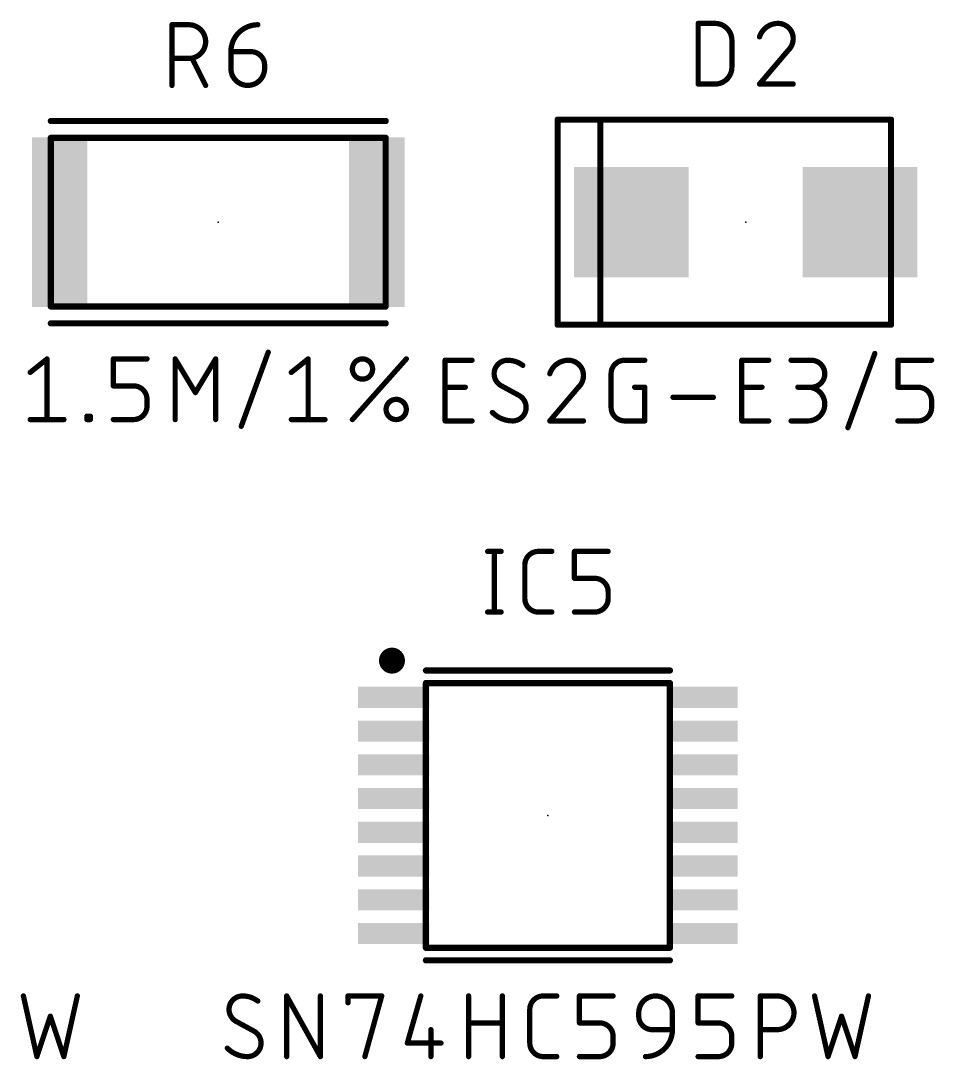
# Model space of a CAD drawing. Extents: x -104 to 160, y 0 to 118.
# Drawn here: x -62.22 to -44.63, y 68.96 to 88.97 of the extents above; entities that cross this region are included whole.
import ezdxf

# ---------------------------------------------------------------- set-up
doc = ezdxf.new("R2010")
doc.units = 0
for name, color, linetype in [('1', 12, 'CONTINUOUS'), ('21', 253, 'CONTINUOUS'), ('23', 53, 'CONTINUOUS'), ('25', 253, 'CONTINUOUS'), ('27', 253, 'CONTINUOUS'), ('51', 253, 'CONTINUOUS')]:
    doc.layers.add(name, color=color, linetype=linetype)

# ---------------------------------------------------------------- blocks, each defined once
blk = doc.blocks.new('RECT')
blk.add_solid([(-0.5, -0.5), (0.5, -0.5), (-0.5, 0.5), (0.5, 0.5)])

msp = doc.modelspace()

# ---------------------------------------------------------------- linework, layer by layer
at = {"layer": '21', "const_width": 0.12}
for points in [[(-55.195, 87.0391), (-61.645, 87.0391)], [(-45.46, 87.065), (-51.8823, 87.065)], [(-51.8823, 87.065), (-51.8823, 83.115)], [(-55.195, 83.1409), (-61.645, 83.1409)], [(-51.8823, 83.115), (-45.46, 83.115)], [(-54.42, 76.4524), (-49.72, 76.4524)], [(-54.42, 70.8676), (-49.72, 70.8676)]]:
    msp.add_lwpolyline(points, dxfattribs=at)
at = {"layer": '21'}
for points, const_width in [([(-61.645, 87.0691, 1), (-61.645, 87.0091)], 0.06), ([(-55.195, 87.0091, 1), (-55.195, 87.0691)], 0.06), ([(-51.8823, 87.095, 1), (-51.8823, 87.035)], 0.06), ([(-51.8523, 87.065, 1), (-51.9123, 87.065)], 0.06), ([(-45.46, 87.035, 1), (-45.46, 87.095)], 0.06), ([(-61.645, 83.1709, 1), (-61.645, 83.1109)], 0.06), ([(-55.195, 83.1109, 1), (-55.195, 83.1709)], 0.06), ([(-51.8823, 83.145, 1), (-51.8823, 83.085)], 0.06), ([(-51.9123, 83.115, 1), (-51.8523, 83.115)], 0.06), ([(-45.46, 83.085, 1), (-45.46, 83.145)], 0.06), ([(-55.0738, 76.5174, 1), (-55.0738, 76.7674, 1), (-55.0738, 76.5174)], 0.25), ([(-54.42, 76.4824, 1), (-54.42, 76.4224)], 0.06), ([(-49.72, 76.4224, 1), (-49.72, 76.4824)], 0.06), ([(-54.42, 70.8976, 1), (-54.42, 70.8376)], 0.06), ([(-49.72, 70.8376, 1), (-49.72, 70.8976)], 0.06)]:
    msp.add_lwpolyline(points, format="xyb", dxfattribs=dict(at, const_width=const_width))
at = {"layer": '23'}
for p in [(-58.42, 85.09), (-48.26, 85.09), (-52.07, 73.66)]:
    msp.add_point(p, dxfattribs=at)
at = {"layer": '25', "const_width": 0.1016}
for points in [[(-59.3124, 87.7249), (-59.3124, 88.8933)], [(-59.3124, 88.8933), (-58.9878, 88.8933)], [(-49.1751, 87.7508), (-49.1751, 88.9192)], [(-49.1751, 88.9192), (-48.8506, 88.9192)], [(-48.526, 88.5946), (-48.526, 88.0754)], [(-47.4423, 88.3999), (-47.994, 87.7508)], [(-58.9878, 88.2442), (-59.3124, 88.2442)], [(-58.6633, 87.7249), (-58.9229, 88.2442)], [(-58.1767, 88.374), (-57.7873, 88.374)], [(-58.1767, 88.0495), (-58.1767, 88.374)], [(-57.5276, 88.1144), (-57.5276, 88.0495)], [(-48.8506, 87.7508), (-49.1751, 87.7508)], [(-47.994, 87.7508), (-47.3449, 87.7508)], [(-53.2306, 78.7466), (-52.971, 78.7466)], [(-53.1008, 78.7466), (-53.1008, 77.5782)], [(-52.2546, 78.7466), (-51.995, 78.7466)], [(-51.5585, 78.2273), (-51.5585, 78.7466)], [(-51.5585, 78.7466), (-50.9094, 78.7466)], [(-52.5143, 77.8378), (-52.5143, 78.487)], [(-51.169, 78.2273), (-51.5585, 78.2273)], [(-50.9094, 77.8378), (-50.9094, 77.9677)], [(-53.2306, 77.5782), (-52.971, 77.5782)], [(-51.995, 77.5782), (-52.2546, 77.5782)], [(-51.5585, 77.5782), (-51.169, 77.5782)]]:
    msp.add_lwpolyline(points, dxfattribs=at)
at = {"layer": '25'}
for points, const_width in [([(-59.287, 88.8933, 1), (-59.3378, 88.8933)], 0.0508), ([(-59.3124, 88.9187, 1), (-59.3124, 88.8679)], 0.0508), ([(-58.9878, 88.2442, 1), (-58.9878, 88.8933)], 0.1016), ([(-58.9878, 88.9187, 1), (-58.9878, 88.8679)], 0.0508), ([(-58.9878, 88.8679, 1), (-58.9878, 88.9187)], 0.0508), ([(-57.6575, 88.8933, 0.4142), (-58.1767, 88.374)], 0.1016), ([(-57.6575, 88.8679, 1), (-57.6575, 88.9187)], 0.0508), ([(-49.1497, 88.9192, 1), (-49.2005, 88.9192)], 0.0508), ([(-49.1751, 88.9446, 1), (-49.1751, 88.8938)], 0.0508), ([(-48.526, 88.5946, 0.4142), (-48.8506, 88.9192)], 0.1016), ([(-48.8506, 88.9446, 1), (-48.8506, 88.8938)], 0.0508), ([(-48.8506, 88.8938, 1), (-48.8506, 88.9446)], 0.0508), ([(-47.637, 88.9192, 0.3252), (-47.994, 88.6596)], 0.1016), ([(-47.3449, 88.6271, 0.4142), (-47.637, 88.9192)], 0.1016), ([(-47.637, 88.9446, 1), (-47.637, 88.8938)], 0.0508), ([(-47.637, 88.8938, 1), (-47.637, 88.9446)], 0.0508), ([(-48.5006, 88.5946, 1), (-48.5514, 88.5946)], 0.0508), ([(-48.0182, 88.6674, 1), (-47.9698, 88.6517)], 0.0508), ([(-47.4423, 88.3999, 0.2053), (-47.3449, 88.6271)], 0.1016), ([(-47.3195, 88.6271, 1), (-47.3703, 88.6271)], 0.0508), ([(-47.3703, 88.6271, 1), (-47.3195, 88.6271)], 0.0508), ([(-48.5514, 88.5946, 1), (-48.5006, 88.5946)], 0.0508), ([(-47.4598, 88.4183, 1), (-47.4247, 88.3815)], 0.0508), ([(-47.4229, 88.3835, 1), (-47.4616, 88.4164)], 0.0508), ([(-59.3124, 88.2696, 1), (-59.3124, 88.2188)], 0.0508), ([(-58.9878, 88.2696, 1), (-58.9878, 88.2188)], 0.0508), ([(-58.9878, 88.2188, 1), (-58.9878, 88.2696)], 0.0508), ([(-58.9002, 88.2555, 1), (-58.9456, 88.2328)], 0.0508), ([(-58.1767, 88.3994, 1), (-58.1767, 88.3486)], 0.0508), ([(-58.1513, 88.374, 1), (-58.2021, 88.374)], 0.0508), ([(-58.2021, 88.374, 1), (-58.1513, 88.374)], 0.0508), ([(-57.5276, 88.1144, 0.4142), (-57.7873, 88.374)], 0.1016), ([(-57.7873, 88.3994, 1), (-57.7873, 88.3486)], 0.0508), ([(-57.7873, 88.3486, 1), (-57.7873, 88.3994)], 0.0508), ([(-58.1767, 88.0495, 1), (-57.5276, 88.0495)], 0.1016), ([(-58.1513, 88.0495, 1), (-58.2021, 88.0495)], 0.0508), ([(-58.2021, 88.0495, 1), (-58.1513, 88.0495)], 0.0508), ([(-57.5022, 88.1144, 1), (-57.553, 88.1144)], 0.0508), ([(-57.553, 88.1144, 1), (-57.5022, 88.1144)], 0.0508), ([(-57.5022, 88.0495, 1), (-57.553, 88.0495)], 0.0508), ([(-57.553, 88.0495, 1), (-57.5022, 88.0495)], 0.0508), ([(-48.8506, 87.7508, 0.4142), (-48.526, 88.0754)], 0.1016), ([(-48.5006, 88.0754, 1), (-48.5514, 88.0754)], 0.0508), ([(-48.5514, 88.0754, 1), (-48.5006, 88.0754)], 0.0508), ([(-59.3378, 87.7249, 1), (-59.287, 87.7249)], 0.0508), ([(-58.686, 87.7135, 1), (-58.6405, 87.7363)], 0.0508), ([(-49.1751, 87.7762, 1), (-49.1751, 87.7254)], 0.0508), ([(-49.2005, 87.7508, 1), (-49.1497, 87.7508)], 0.0508), ([(-48.8506, 87.7762, 1), (-48.8506, 87.7254)], 0.0508), ([(-48.8506, 87.7254, 1), (-48.8506, 87.7762)], 0.0508), ([(-48.0134, 87.7673, 1), (-47.9747, 87.7343)], 0.0508), ([(-47.994, 87.7762, 1), (-47.994, 87.7254)], 0.0508), ([(-47.3449, 87.7254, 1), (-47.3449, 87.7762)], 0.0508), ([(-53.2306, 78.772, 1), (-53.2306, 78.7212)], 0.0508), ([(-53.0754, 78.7466, 1), (-53.1262, 78.7466)], 0.0508), ([(-52.971, 78.7212, 1), (-52.971, 78.772)], 0.0508), ([(-52.2546, 78.7466, 0.4142), (-52.5143, 78.487)], 0.1016), ([(-52.2546, 78.772, 1), (-52.2546, 78.7212)], 0.0508), ([(-52.2546, 78.7212, 1), (-52.2546, 78.772)], 0.0508), ([(-51.995, 78.7212, 1), (-51.995, 78.772)], 0.0508), ([(-51.5331, 78.7466, 1), (-51.5839, 78.7466)], 0.0508), ([(-51.5585, 78.772, 1), (-51.5585, 78.7212)], 0.0508), ([(-50.9094, 78.7212, 1), (-50.9094, 78.772)], 0.0508), ([(-52.4889, 78.487, 1), (-52.5397, 78.487)], 0.0508), ([(-52.5397, 78.487, 1), (-52.4889, 78.487)], 0.0508), ([(-51.5585, 78.2527, 1), (-51.5585, 78.2019)], 0.0508), ([(-51.5839, 78.2273, 1), (-51.5331, 78.2273)], 0.0508), ([(-50.9094, 77.9677, 0.4142), (-51.169, 78.2273)], 0.1016), ([(-51.169, 78.2527, 1), (-51.169, 78.2019)], 0.0508), ([(-51.169, 78.2019, 1), (-51.169, 78.2527)], 0.0508), ([(-52.5143, 77.8378, 0.4142), (-52.2546, 77.5782)], 0.1016), ([(-52.4889, 77.8378, 1), (-52.5397, 77.8378)], 0.0508), ([(-52.5397, 77.8378, 1), (-52.4889, 77.8378)], 0.0508), ([(-51.169, 77.5782, 0.4142), (-50.9094, 77.8378)], 0.1016), ([(-50.884, 77.9677, 1), (-50.9348, 77.9677)], 0.0508), ([(-50.9348, 77.9677, 1), (-50.884, 77.9677)], 0.0508), ([(-50.884, 77.8378, 1), (-50.9348, 77.8378)], 0.0508), ([(-50.9348, 77.8378, 1), (-50.884, 77.8378)], 0.0508), ([(-53.2306, 77.6036, 1), (-53.2306, 77.5528)], 0.0508), ([(-52.971, 77.5528, 1), (-52.971, 77.6036)], 0.0508), ([(-52.2546, 77.6036, 1), (-52.2546, 77.5528)], 0.0508), ([(-52.2546, 77.5528, 1), (-52.2546, 77.6036)], 0.0508), ([(-51.995, 77.5528, 1), (-51.995, 77.6036)], 0.0508), ([(-51.5585, 77.6036, 1), (-51.5585, 77.5528)], 0.0508), ([(-51.169, 77.6036, 1), (-51.169, 77.5528)], 0.0508), ([(-51.169, 77.5528, 1), (-51.169, 77.6036)], 0.0508), ([(-53.1262, 77.5782, 1), (-53.0754, 77.5782)], 0.0508)]:
    msp.add_lwpolyline(points, format="xyb", dxfattribs=dict(at, const_width=const_width))
at = {"layer": '27', "const_width": 0.1016}
for points in [[(-57.9769, 81.1569), (-57.4576, 82.5849)], [(-62.0423, 82.1955), (-61.7178, 82.4551)], [(-61.7178, 82.4551), (-61.7178, 81.2867)], [(-60.4421, 81.9358), (-60.4421, 82.4551)], [(-60.4421, 82.4551), (-59.793, 82.4551)], [(-59.2497, 81.2867), (-59.2497, 82.4551)], [(-59.2497, 82.4551), (-58.8603, 81.806)], [(-58.8603, 81.806), (-58.4708, 82.4551)], [(-58.4708, 82.4551), (-58.4708, 81.2867)], [(-57.0131, 82.1955), (-56.6886, 82.4551)], [(-56.6886, 82.4551), (-56.6886, 81.2867)], [(-55.8363, 81.2867), (-54.7977, 82.4551)], [(-54.0508, 81.2608), (-54.0508, 82.4292)], [(-54.0508, 82.4292), (-53.5315, 82.4292)], [(-50.593, 82.4292), (-50.2035, 82.4292)], [(-48.3358, 81.2608), (-48.3358, 82.4292)], [(-48.3358, 82.4292), (-47.8165, 82.4292)], [(-47.3855, 82.4292), (-46.9961, 82.4292)], [(-46.2919, 81.131), (-45.7726, 82.559)], [(-45.3281, 81.9099), (-45.3281, 82.4292)], [(-45.3281, 82.4292), (-44.679, 82.4292)], [(-50.8526, 81.5204), (-50.8526, 82.1696)], [(-60.0527, 81.9358), (-60.4421, 81.9358)], [(-54.0508, 81.9099), (-53.6613, 81.9099)], [(-52.6193, 81.7476), (-52.9764, 81.9424)], [(-51.482, 81.9099), (-52.0337, 81.2608)], [(-50.3983, 81.9099), (-50.2035, 81.9099)], [(-50.2035, 81.9099), (-50.2035, 81.2608)], [(-48.3358, 81.9099), (-47.9463, 81.9099)], [(-46.9961, 81.9099), (-47.2557, 81.9099)], [(-44.9387, 81.9099), (-45.3281, 81.9099)], [(-59.793, 81.5463), (-59.793, 81.6762)], [(-49.6602, 81.7152), (-48.8813, 81.7152)], [(-44.679, 81.5204), (-44.679, 81.6503)], [(-62.0423, 81.2867), (-61.3932, 81.2867)], [(-60.9501, 81.2867), (-60.9501, 81.3516)], [(-60.9501, 81.3516), (-60.8852, 81.3516)], [(-60.8852, 81.2867), (-60.9501, 81.2867)], [(-60.8852, 81.3516), (-60.8852, 81.2867)], [(-60.4421, 81.2867), (-60.0527, 81.2867)], [(-57.0131, 81.2867), (-56.364, 81.2867)], [(-53.5315, 81.2608), (-54.0508, 81.2608)], [(-52.0337, 81.2608), (-51.3846, 81.2608)], [(-50.2035, 81.2608), (-50.593, 81.2608)], [(-47.8165, 81.2608), (-48.3358, 81.2608)], [(-47.3855, 81.2608), (-47.061, 81.2608)], [(-45.3281, 81.2608), (-44.9387, 81.2608)], [(-62.1736, 70.1818), (-61.9139, 69.0134)], [(-61.3946, 69.0134), (-61.135, 70.1818)], [(-57.102, 69.0134), (-57.102, 70.1818)], [(-57.102, 70.1818), (-56.4529, 69.0134)], [(-56.4529, 69.0134), (-56.4529, 70.1818)], [(-55.9209, 70.052), (-55.9209, 70.1818)], [(-55.9209, 70.1818), (-55.2718, 70.1818)], [(-55.2718, 70.1818), (-55.5964, 69.0134)], [(-54.5183, 70.1818), (-54.7779, 69.273)], [(-53.5968, 69.0134), (-53.5968, 70.1818)], [(-52.9477, 70.1818), (-52.9477, 69.0134)], [(-52.1594, 70.1818), (-51.8998, 70.1818)], [(-51.4632, 69.6625), (-51.4632, 70.1818)], [(-51.4632, 70.1818), (-50.8141, 70.1818)], [(-49.1772, 69.6625), (-49.1772, 70.1818)], [(-49.1772, 70.1818), (-48.5281, 70.1818)], [(-47.9792, 69.0134), (-47.9792, 70.1818)], [(-47.9792, 70.1818), (-47.6546, 70.1818)], [(-46.9336, 70.1818), (-46.6739, 69.0134)], [(-46.1546, 69.0134), (-45.895, 70.1818)], [(-61.9139, 69.0134), (-61.6543, 69.7923)], [(-61.6543, 69.7923), (-61.3946, 69.0134)], [(-52.419, 69.273), (-52.419, 69.9222)], [(-50.3202, 69.7923), (-50.3202, 69.8572)], [(-49.6711, 69.8572), (-49.6711, 69.5327)], [(-46.6739, 69.0134), (-46.4143, 69.7923)], [(-46.4143, 69.7923), (-46.1546, 69.0134)], [(-57.7257, 69.5002), (-58.0827, 69.695)], [(-53.5968, 69.6625), (-52.9477, 69.6625)], [(-51.0738, 69.6625), (-51.4632, 69.6625)], [(-48.7878, 69.6625), (-49.1772, 69.6625)], [(-54.3235, 69.5327), (-54.3235, 69.0134)], [(-50.8141, 69.273), (-50.8141, 69.4029)], [(-49.6711, 69.5327), (-50.0606, 69.5327)], [(-48.5281, 69.273), (-48.5281, 69.4029)], [(-47.6546, 69.5327), (-47.9792, 69.5327)], [(-54.7779, 69.273), (-54.1288, 69.273)], [(-51.8998, 69.0134), (-52.1594, 69.0134)], [(-51.4632, 69.0134), (-51.0738, 69.0134)], [(-49.1772, 69.0134), (-48.7878, 69.0134)]]:
    msp.add_lwpolyline(points, dxfattribs=at)
at = {"layer": '27'}
for points, const_width in [([(-57.4338, 82.5762, 1), (-57.4815, 82.5936)], 0.0508), ([(-61.6924, 82.4551, 1), (-61.7432, 82.4551)], 0.0508), ([(-61.7019, 82.4353, 1), (-61.7336, 82.4749)], 0.0508), ([(-60.4167, 82.4551, 1), (-60.4675, 82.4551)], 0.0508), ([(-60.4421, 82.4805, 1), (-60.4421, 82.4297)], 0.0508), ([(-59.793, 82.4297, 1), (-59.793, 82.4805)], 0.0508), ([(-59.2243, 82.4551, 1), (-59.2751, 82.4551)], 0.0508), ([(-59.228, 82.4682, 1), (-59.2715, 82.442)], 0.0508), ([(-58.4454, 82.4551, 1), (-58.4962, 82.4551)], 0.0508), ([(-58.449, 82.442, 1), (-58.4926, 82.4682)], 0.0508), ([(-56.6632, 82.4551, 1), (-56.714, 82.4551)], 0.0508), ([(-56.6727, 82.4353, 1), (-56.7044, 82.4749)], 0.0508), ([(-55.4468, 82.2604, 1), (-55.8363, 82.2604)], 0.1016), ([(-54.7787, 82.4382, 1), (-54.8167, 82.472)], 0.0508), ([(-54.0254, 82.4292, 1), (-54.0762, 82.4292)], 0.0508), ([(-54.0508, 82.4546, 1), (-54.0508, 82.4038)], 0.0508), ([(-53.5315, 82.4038, 1), (-53.5315, 82.4546)], 0.0508), ([(-52.8465, 82.4292, 0.4142), (-53.1062, 82.1696)], 0.1016), ([(-52.5544, 82.3318, 0.1623), (-52.8465, 82.4292)], 0.1016), ([(-52.8465, 82.4546, 1), (-52.8465, 82.4038)], 0.0508), ([(-52.8465, 82.4038, 1), (-52.8465, 82.4546)], 0.0508), ([(-51.6767, 82.4292, 0.3252), (-52.0337, 82.1696)], 0.1016), ([(-51.3846, 82.1371, 0.4142), (-51.6767, 82.4292)], 0.1016), ([(-51.6767, 82.4546, 1), (-51.6767, 82.4038)], 0.0508), ([(-51.6767, 82.4038, 1), (-51.6767, 82.4546)], 0.0508), ([(-50.593, 82.4292, 0.4142), (-50.8526, 82.1696)], 0.1016), ([(-50.593, 82.4546, 1), (-50.593, 82.4038)], 0.0508), ([(-50.593, 82.4038, 1), (-50.593, 82.4546)], 0.0508), ([(-50.2035, 82.4038, 1), (-50.2035, 82.4546)], 0.0508), ([(-48.3104, 82.4292, 1), (-48.3612, 82.4292)], 0.0508), ([(-48.3358, 82.4546, 1), (-48.3358, 82.4038)], 0.0508), ([(-47.8165, 82.4038, 1), (-47.8165, 82.4546)], 0.0508), ([(-47.3855, 82.4546, 1), (-47.3855, 82.4038)], 0.0508), ([(-46.9961, 81.9099, 1), (-46.9961, 82.4292)], 0.1016), ([(-46.9961, 82.4546, 1), (-46.9961, 82.4038)], 0.0508), ([(-46.9961, 82.4038, 1), (-46.9961, 82.4546)], 0.0508), ([(-45.7488, 82.5503, 1), (-45.7965, 82.5677)], 0.0508), ([(-45.3027, 82.4292, 1), (-45.3535, 82.4292)], 0.0508), ([(-45.3281, 82.4546, 1), (-45.3281, 82.4038)], 0.0508), ([(-44.679, 82.4038, 1), (-44.679, 82.4546)], 0.0508), ([(-62.0582, 82.2153, 1), (-62.0264, 82.1756)], 0.0508), ([(-57.029, 82.2153, 1), (-56.9973, 82.1756)], 0.0508), ([(-55.8363, 82.2604, 1), (-55.4468, 82.2604)], 0.1016), ([(-55.8109, 82.2604, 1), (-55.8617, 82.2604)], 0.0508), ([(-55.8617, 82.2604, 1), (-55.8109, 82.2604)], 0.0508), ([(-55.4214, 82.2604, 1), (-55.4722, 82.2604)], 0.0508), ([(-55.4722, 82.2604, 1), (-55.4214, 82.2604)], 0.0508), ([(-52.5697, 82.3115, 1), (-52.5392, 82.3522)], 0.0508), ([(-53.1062, 82.1696, 0.2656), (-52.9764, 81.9424)], 0.1016), ([(-53.0808, 82.1696, 1), (-53.1316, 82.1696)], 0.0508), ([(-53.1316, 82.1696, 1), (-53.0808, 82.1696)], 0.0508), ([(-52.0579, 82.1774, 1), (-52.0096, 82.1617)], 0.0508), ([(-51.482, 81.9099, 0.2053), (-51.3846, 82.1371)], 0.1016), ([(-51.3592, 82.1371, 1), (-51.41, 82.1371)], 0.0508), ([(-51.41, 82.1371, 1), (-51.3592, 82.1371)], 0.0508), ([(-50.8272, 82.1696, 1), (-50.878, 82.1696)], 0.0508), ([(-50.878, 82.1696, 1), (-50.8272, 82.1696)], 0.0508), ([(-60.4421, 81.9612, 1), (-60.4421, 81.9104)], 0.0508), ([(-60.4675, 81.9358, 1), (-60.4167, 81.9358)], 0.0508), ([(-59.793, 81.6762, 0.4142), (-60.0527, 81.9358)], 0.1016), ([(-60.0527, 81.9612, 1), (-60.0527, 81.9104)], 0.0508), ([(-60.0527, 81.9104, 1), (-60.0527, 81.9612)], 0.0508), ([(-58.882, 81.8191, 1), (-58.8385, 81.7929)], 0.0508), ([(-58.882, 81.7929, 1), (-58.8385, 81.8191)], 0.0508), ([(-54.0508, 81.9353, 1), (-54.0508, 81.8845)], 0.0508), ([(-53.6613, 81.8845, 1), (-53.6613, 81.9353)], 0.0508), ([(-52.9642, 81.9647, 1), (-52.9885, 81.9201)], 0.0508), ([(-52.9892, 81.9205, 1), (-52.9635, 81.9642)], 0.0508), ([(-51.4995, 81.9283, 1), (-51.4645, 81.8915)], 0.0508), ([(-51.4626, 81.8935, 1), (-51.5013, 81.9264)], 0.0508), ([(-50.3983, 81.9353, 1), (-50.3983, 81.8845)], 0.0508), ([(-50.1781, 81.9099, 1), (-50.2289, 81.9099)], 0.0508), ([(-50.2035, 81.8845, 1), (-50.2035, 81.9353)], 0.0508), ([(-48.3358, 81.9353, 1), (-48.3358, 81.8845)], 0.0508), ([(-47.9463, 81.8845, 1), (-47.9463, 81.9353)], 0.0508), ([(-47.2557, 81.9353, 1), (-47.2557, 81.8845)], 0.0508), ([(-47.061, 81.2608, 1), (-47.061, 81.9099)], 0.1016), ([(-47.061, 81.9353, 1), (-47.061, 81.8845)], 0.0508), ([(-46.9961, 81.9353, 1), (-46.9961, 81.8845)], 0.0508), ([(-46.9961, 81.8845, 1), (-46.9961, 81.9353)], 0.0508), ([(-45.3281, 81.9353, 1), (-45.3281, 81.8845)], 0.0508), ([(-45.3535, 81.9099, 1), (-45.3027, 81.9099)], 0.0508), ([(-44.679, 81.6503, 0.4142), (-44.9387, 81.9099)], 0.1016), ([(-44.9387, 81.9353, 1), (-44.9387, 81.8845)], 0.0508), ([(-44.9387, 81.8845, 1), (-44.9387, 81.9353)], 0.0508), ([(-59.7676, 81.6762, 1), (-59.8184, 81.6762)], 0.0508), ([(-59.8184, 81.6762, 1), (-59.7676, 81.6762)], 0.0508), ([(-54.7977, 81.4814, 1), (-55.1872, 81.4814)], 0.1016), ([(-52.4895, 81.5204, 0.2656), (-52.6193, 81.7476)], 0.1016), ([(-52.6064, 81.7695, 1), (-52.6322, 81.7257)], 0.0508), ([(-52.6315, 81.7253, 1), (-52.6072, 81.7699)], 0.0508), ([(-49.6602, 81.7406, 1), (-49.6602, 81.6898)], 0.0508), ([(-48.8813, 81.6898, 1), (-48.8813, 81.7406)], 0.0508), ([(-44.6536, 81.6503, 1), (-44.7044, 81.6503)], 0.0508), ([(-44.7044, 81.6503, 1), (-44.6536, 81.6503)], 0.0508), ([(-60.0527, 81.2867, 0.4142), (-59.793, 81.5463)], 0.1016), ([(-59.7676, 81.5463, 1), (-59.8184, 81.5463)], 0.0508), ([(-59.8184, 81.5463, 1), (-59.7676, 81.5463)], 0.0508), ([(-55.2126, 81.4814, 1), (-55.1618, 81.4814)], 0.0508), ([(-55.1871, 81.4814, 1), (-54.7977, 81.4814)], 0.1016), ([(-55.1617, 81.4814, 1), (-55.2125, 81.4814)], 0.0508), ([(-54.7723, 81.4814, 1), (-54.8231, 81.4814)], 0.0508), ([(-54.8231, 81.4814, 1), (-54.7723, 81.4814)], 0.0508), ([(-53.1206, 81.441, 1), (-53.1567, 81.4052)], 0.0508), ([(-53.1386, 81.4231, 0.2), (-52.7492, 81.2608)], 0.1016), ([(-52.7492, 81.2608, 0.4142), (-52.4895, 81.5204)], 0.1016), ([(-52.4641, 81.5204, 1), (-52.5149, 81.5204)], 0.0508), ([(-52.5149, 81.5204, 1), (-52.4641, 81.5204)], 0.0508), ([(-50.8526, 81.5204, 0.4142), (-50.593, 81.2608)], 0.1016), ([(-50.8272, 81.5204, 1), (-50.878, 81.5204)], 0.0508), ([(-50.878, 81.5204, 1), (-50.8272, 81.5204)], 0.0508), ([(-44.9387, 81.2608, 0.4142), (-44.679, 81.5204)], 0.1016), ([(-44.6536, 81.5204, 1), (-44.7044, 81.5204)], 0.0508), ([(-44.7044, 81.5204, 1), (-44.6536, 81.5204)], 0.0508), ([(-62.0423, 81.3121, 1), (-62.0423, 81.2613)], 0.0508), ([(-61.7432, 81.2867, 1), (-61.6924, 81.2867)], 0.0508), ([(-61.3932, 81.2613, 1), (-61.3932, 81.3121)], 0.0508), ([(-60.9247, 81.3516, 1), (-60.9755, 81.3516)], 0.0508), ([(-60.9501, 81.377, 1), (-60.9501, 81.3262)], 0.0508), ([(-60.9501, 81.3121, 1), (-60.9501, 81.2613)], 0.0508), ([(-60.9755, 81.2867, 1), (-60.9247, 81.2867)], 0.0508), ([(-60.8598, 81.3516, 1), (-60.9106, 81.3516)], 0.0508), ([(-60.9106, 81.2867, 1), (-60.8598, 81.2867)], 0.0508), ([(-60.8852, 81.3262, 1), (-60.8852, 81.377)], 0.0508), ([(-60.8852, 81.2613, 1), (-60.8852, 81.3121)], 0.0508), ([(-60.4421, 81.3121, 1), (-60.4421, 81.2613)], 0.0508), ([(-60.0527, 81.3121, 1), (-60.0527, 81.2613)], 0.0508), ([(-60.0527, 81.2613, 1), (-60.0527, 81.3121)], 0.0508), ([(-59.2751, 81.2867, 1), (-59.2243, 81.2867)], 0.0508), ([(-58.4962, 81.2867, 1), (-58.4454, 81.2867)], 0.0508), ([(-57.0131, 81.3121, 1), (-57.0131, 81.2613)], 0.0508), ([(-56.714, 81.2867, 1), (-56.6632, 81.2867)], 0.0508), ([(-56.364, 81.2613, 1), (-56.364, 81.3121)], 0.0508), ([(-55.8552, 81.3036, 1), (-55.8173, 81.2698)], 0.0508), ([(-54.0508, 81.2862, 1), (-54.0508, 81.2354)], 0.0508), ([(-54.0762, 81.2608, 1), (-54.0254, 81.2608)], 0.0508), ([(-53.5315, 81.2354, 1), (-53.5315, 81.2862)], 0.0508), ([(-52.7492, 81.2862, 1), (-52.7492, 81.2354)], 0.0508), ([(-52.7492, 81.2354, 1), (-52.7492, 81.2862)], 0.0508), ([(-52.0531, 81.2773, 1), (-52.0144, 81.2443)], 0.0508), ([(-52.0337, 81.2862, 1), (-52.0337, 81.2354)], 0.0508), ([(-51.3846, 81.2354, 1), (-51.3846, 81.2862)], 0.0508), ([(-50.593, 81.2862, 1), (-50.593, 81.2354)], 0.0508), ([(-50.593, 81.2354, 1), (-50.593, 81.2862)], 0.0508), ([(-50.2289, 81.2608, 1), (-50.1781, 81.2608)], 0.0508), ([(-50.2035, 81.2354, 1), (-50.2035, 81.2862)], 0.0508), ([(-48.3358, 81.2862, 1), (-48.3358, 81.2354)], 0.0508), ([(-48.3612, 81.2608, 1), (-48.3104, 81.2608)], 0.0508), ([(-47.8165, 81.2354, 1), (-47.8165, 81.2862)], 0.0508), ([(-47.3855, 81.2862, 1), (-47.3855, 81.2354)], 0.0508), ([(-47.061, 81.2862, 1), (-47.061, 81.2354)], 0.0508), ([(-47.061, 81.2354, 1), (-47.061, 81.2862)], 0.0508), ([(-45.3281, 81.2862, 1), (-45.3281, 81.2354)], 0.0508), ([(-44.9387, 81.2862, 1), (-44.9387, 81.2354)], 0.0508), ([(-44.9387, 81.2354, 1), (-44.9387, 81.2862)], 0.0508), ([(-58.0008, 81.1656, 1), (-57.953, 81.1482)], 0.0508), ([(-46.3158, 81.1397, 1), (-46.2681, 81.1223)], 0.0508), ([(-62.1488, 70.1873, 1), (-62.1984, 70.1763)], 0.0508), ([(-61.1102, 70.1763, 1), (-61.1598, 70.1873)], 0.0508), ([(-57.9529, 70.1818, 0.4142), (-58.2126, 69.9222)], 0.1016), ([(-57.6608, 70.0844, 0.1623), (-57.9529, 70.1818)], 0.1016), ([(-57.9529, 70.2072, 1), (-57.9529, 70.1564)], 0.0508), ([(-57.9529, 70.1564, 1), (-57.9529, 70.2072)], 0.0508), ([(-57.0766, 70.1818, 1), (-57.1274, 70.1818)], 0.0508), ([(-57.0798, 70.1941, 1), (-57.1242, 70.1695)], 0.0508), ([(-56.4275, 70.1818, 1), (-56.4783, 70.1818)], 0.0508), ([(-55.8955, 70.1818, 1), (-55.9463, 70.1818)], 0.0508), ([(-55.9209, 70.2072, 1), (-55.9209, 70.1564)], 0.0508), ([(-55.2473, 70.175, 1), (-55.2963, 70.1886)], 0.0508), ([(-55.2718, 70.1564, 1), (-55.2718, 70.2072)], 0.0508), ([(-54.4938, 70.1748, 1), (-54.5427, 70.1888)], 0.0508), ([(-53.5714, 70.1818, 1), (-53.6222, 70.1818)], 0.0508), ([(-52.9223, 70.1818, 1), (-52.9731, 70.1818)], 0.0508), ([(-52.1594, 70.1818, 0.4142), (-52.419, 69.9222)], 0.1016), ([(-52.1594, 70.2072, 1), (-52.1594, 70.1564)], 0.0508), ([(-52.1594, 70.1564, 1), (-52.1594, 70.2072)], 0.0508), ([(-51.8998, 70.1564, 1), (-51.8998, 70.2072)], 0.0508), ([(-51.4378, 70.1818, 1), (-51.4886, 70.1818)], 0.0508), ([(-51.4632, 70.2072, 1), (-51.4632, 70.1564)], 0.0508), ([(-50.8141, 70.1564, 1), (-50.8141, 70.2072)], 0.0508), ([(-49.6711, 69.8572, 1), (-50.3202, 69.8572)], 0.1016), ([(-49.1518, 70.1818, 1), (-49.2026, 70.1818)], 0.0508), ([(-49.1772, 70.2072, 1), (-49.1772, 70.1564)], 0.0508), ([(-48.5281, 70.1564, 1), (-48.5281, 70.2072)], 0.0508), ([(-47.9538, 70.1818, 1), (-48.0046, 70.1818)], 0.0508), ([(-47.9792, 70.2072, 1), (-47.9792, 70.1564)], 0.0508), ([(-47.6546, 69.5327, 1), (-47.6546, 70.1818)], 0.1016), ([(-47.6546, 70.2072, 1), (-47.6546, 70.1564)], 0.0508), ([(-47.6546, 70.1564, 1), (-47.6546, 70.2072)], 0.0508), ([(-46.9088, 70.1873, 1), (-46.9584, 70.1763)], 0.0508), ([(-45.8702, 70.1763, 1), (-45.9198, 70.1873)], 0.0508), ([(-57.676, 70.0641, 1), (-57.6456, 70.1048)], 0.0508), ([(-55.9463, 70.052, 1), (-55.8955, 70.052)], 0.0508), ([(-61.6302, 69.8004, 1), (-61.6784, 69.7843)], 0.0508), ([(-61.6302, 69.7843, 1), (-61.6784, 69.8004)], 0.0508), ([(-58.2126, 69.9222, 0.2656), (-58.0827, 69.695)], 0.1016), ([(-58.1872, 69.9222, 1), (-58.238, 69.9222)], 0.0508), ([(-58.238, 69.9222, 1), (-58.1872, 69.9222)], 0.0508), ([(-52.3936, 69.9222, 1), (-52.4444, 69.9222)], 0.0508), ([(-52.4444, 69.9222, 1), (-52.3936, 69.9222)], 0.0508), ([(-50.2948, 69.8572, 1), (-50.3456, 69.8572)], 0.0508), ([(-50.3456, 69.8572, 1), (-50.2948, 69.8572)], 0.0508), ([(-50.3202, 69.7923, 0.4142), (-50.0606, 69.5327)], 0.1016), ([(-50.2948, 69.7923, 1), (-50.3456, 69.7923)], 0.0508), ([(-49.6457, 69.8572, 1), (-49.6965, 69.8572)], 0.0508), ([(-49.6965, 69.8572, 1), (-49.6457, 69.8572)], 0.0508), ([(-46.3902, 69.8004, 1), (-46.4384, 69.7843)], 0.0508), ([(-46.3902, 69.7843, 1), (-46.4384, 69.8004)], 0.0508), ([(-58.0706, 69.7173, 1), (-58.0949, 69.6727)], 0.0508), ([(-58.0956, 69.6731, 1), (-58.0698, 69.7168)], 0.0508), ([(-53.5968, 69.6879, 1), (-53.5968, 69.6371)], 0.0508), ([(-52.9477, 69.6371, 1), (-52.9477, 69.6879)], 0.0508), ([(-51.4632, 69.6879, 1), (-51.4632, 69.6371)], 0.0508), ([(-51.4886, 69.6625, 1), (-51.4378, 69.6625)], 0.0508), ([(-50.8141, 69.4029, 0.4142), (-51.0738, 69.6625)], 0.1016), ([(-51.0738, 69.6879, 1), (-51.0738, 69.6371)], 0.0508), ([(-51.0738, 69.6371, 1), (-51.0738, 69.6879)], 0.0508), ([(-50.3456, 69.7923, 1), (-50.2948, 69.7923)], 0.0508), ([(-49.1772, 69.6879, 1), (-49.1772, 69.6371)], 0.0508), ([(-49.2026, 69.6625, 1), (-49.1518, 69.6625)], 0.0508), ([(-48.5281, 69.4029, 0.4142), (-48.7878, 69.6625)], 0.1016), ([(-48.7878, 69.6879, 1), (-48.7878, 69.6371)], 0.0508), ([(-48.7878, 69.6371, 1), (-48.7878, 69.6879)], 0.0508), ([(-57.5959, 69.273, 0.2656), (-57.7257, 69.5002)], 0.1016), ([(-57.7128, 69.5221, 1), (-57.7386, 69.4783)], 0.0508), ([(-57.7379, 69.4779, 1), (-57.7136, 69.5225)], 0.0508), ([(-54.2981, 69.5327, 1), (-54.3489, 69.5327)], 0.0508), ([(-50.7887, 69.4029, 1), (-50.8395, 69.4029)], 0.0508), ([(-50.8395, 69.4029, 1), (-50.7887, 69.4029)], 0.0508), ([(-50.1904, 69.0134, 0.4142), (-49.6711, 69.5327)], 0.1016), ([(-50.0606, 69.5581, 1), (-50.0606, 69.5073)], 0.0508), ([(-50.0606, 69.5073, 1), (-50.0606, 69.5581)], 0.0508), ([(-49.6457, 69.5327, 1), (-49.6965, 69.5327)], 0.0508), ([(-49.6965, 69.5327, 1), (-49.6457, 69.5327)], 0.0508), ([(-49.6711, 69.5073, 1), (-49.6711, 69.5581)], 0.0508), ([(-48.5027, 69.4029, 1), (-48.5535, 69.4029)], 0.0508), ([(-48.5535, 69.4029, 1), (-48.5027, 69.4029)], 0.0508), ([(-47.9792, 69.5581, 1), (-47.9792, 69.5073)], 0.0508), ([(-47.6546, 69.5581, 1), (-47.6546, 69.5073)], 0.0508), ([(-47.6546, 69.5073, 1), (-47.6546, 69.5581)], 0.0508), ([(-58.245, 69.1757, 0.2), (-57.8555, 69.0134)], 0.1016), ([(-58.227, 69.1936, 1), (-58.263, 69.1578)], 0.0508), ([(-57.8555, 69.0134, 0.4142), (-57.5959, 69.273)], 0.1016), ([(-57.5705, 69.273, 1), (-57.6213, 69.273)], 0.0508), ([(-57.6213, 69.273, 1), (-57.5705, 69.273)], 0.0508), ([(-54.7779, 69.2984, 1), (-54.7779, 69.2476)], 0.0508), ([(-54.8023, 69.28, 1), (-54.7535, 69.2661)], 0.0508), ([(-54.1288, 69.2476, 1), (-54.1288, 69.2984)], 0.0508), ([(-52.419, 69.273, 0.4142), (-52.1594, 69.0134)], 0.1016), ([(-52.3936, 69.273, 1), (-52.4444, 69.273)], 0.0508), ([(-52.4444, 69.273, 1), (-52.3936, 69.273)], 0.0508), ([(-51.0738, 69.0134, 0.4142), (-50.8141, 69.273)], 0.1016), ([(-50.7887, 69.273, 1), (-50.8395, 69.273)], 0.0508), ([(-50.8395, 69.273, 1), (-50.7887, 69.273)], 0.0508), ([(-48.7878, 69.0134, 0.4142), (-48.5281, 69.273)], 0.1016), ([(-48.5027, 69.273, 1), (-48.5535, 69.273)], 0.0508), ([(-48.5535, 69.273, 1), (-48.5027, 69.273)], 0.0508), ([(-61.938, 69.0214, 1), (-61.8898, 69.0054)], 0.0508), ([(-61.9387, 69.0079, 1), (-61.8891, 69.0189)], 0.0508), ([(-61.4194, 69.0189, 1), (-61.3698, 69.0079)], 0.0508), ([(-61.4187, 69.0054, 1), (-61.3705, 69.0214)], 0.0508), ([(-57.8555, 69.0388, 1), (-57.8555, 68.988)], 0.0508), ([(-57.8555, 68.988, 1), (-57.8555, 69.0388)], 0.0508), ([(-57.1274, 69.0134, 1), (-57.0766, 69.0134)], 0.0508), ([(-56.4783, 69.0134, 1), (-56.4275, 69.0134)], 0.0508), ([(-56.4751, 69.0011, 1), (-56.4307, 69.0257)], 0.0508), ([(-55.6208, 69.0202, 1), (-55.5719, 69.0066)], 0.0508), ([(-54.3489, 69.0134, 1), (-54.2981, 69.0134)], 0.0508), ([(-53.6222, 69.0134, 1), (-53.5714, 69.0134)], 0.0508), ([(-52.9731, 69.0134, 1), (-52.9223, 69.0134)], 0.0508), ([(-52.1594, 69.0388, 1), (-52.1594, 68.988)], 0.0508), ([(-52.1594, 68.988, 1), (-52.1594, 69.0388)], 0.0508), ([(-51.8998, 68.988, 1), (-51.8998, 69.0388)], 0.0508), ([(-51.4632, 69.0388, 1), (-51.4632, 68.988)], 0.0508), ([(-51.0738, 69.0388, 1), (-51.0738, 68.988)], 0.0508), ([(-51.0738, 68.988, 1), (-51.0738, 69.0388)], 0.0508), ([(-50.1904, 69.0388, 1), (-50.1904, 68.988)], 0.0508), ([(-49.1772, 69.0388, 1), (-49.1772, 68.988)], 0.0508), ([(-48.7878, 69.0388, 1), (-48.7878, 68.988)], 0.0508), ([(-48.7878, 68.988, 1), (-48.7878, 69.0388)], 0.0508), ([(-48.0046, 69.0134, 1), (-47.9538, 69.0134)], 0.0508), ([(-46.698, 69.0214, 1), (-46.6498, 69.0054)], 0.0508), ([(-46.6987, 69.0079, 1), (-46.6491, 69.0189)], 0.0508), ([(-46.1794, 69.0189, 1), (-46.1298, 69.0079)], 0.0508), ([(-46.1787, 69.0054, 1), (-46.1305, 69.0214)], 0.0508)]:
    msp.add_lwpolyline(points, format="xyb", dxfattribs=dict(at, const_width=const_width))
at = {"layer": '51', "const_width": 0.12}
for points in [[(-51.06, 83.115), (-51.06, 87.065)], [(-51.06, 87.065), (-45.46, 87.065)], [(-45.46, 87.065), (-45.46, 83.115)], [(-61.645, 83.465), (-61.645, 86.715)], [(-61.645, 86.715), (-55.195, 86.715)], [(-55.195, 86.715), (-55.195, 83.465)], [(-55.195, 83.465), (-61.645, 83.465)], [(-45.46, 83.115), (-51.06, 83.115)], [(-54.42, 71.11), (-54.42, 76.21)], [(-54.42, 76.21), (-49.72, 76.21)], [(-49.72, 76.21), (-49.72, 71.11)], [(-49.72, 71.11), (-54.42, 71.11)]]:
    msp.add_lwpolyline(points, dxfattribs=at)
at = {"layer": '51', "const_width": 0.06}
for points in [[(-51.03, 87.065, 1), (-51.09, 87.065)], [(-51.06, 87.095, 1), (-51.06, 87.035)], [(-45.43, 87.065, 1), (-45.49, 87.065)], [(-45.46, 87.035, 1), (-45.46, 87.095)], [(-61.615, 86.715, 1), (-61.675, 86.715)], [(-61.645, 86.745, 1), (-61.645, 86.685)], [(-55.165, 86.715, 1), (-55.225, 86.715)], [(-55.195, 86.685, 1), (-55.195, 86.745)], [(-61.645, 83.495, 1), (-61.645, 83.435)], [(-61.675, 83.465, 1), (-61.615, 83.465)], [(-55.225, 83.465, 1), (-55.165, 83.465)], [(-55.195, 83.435, 1), (-55.195, 83.495)], [(-51.06, 83.145, 1), (-51.06, 83.085)], [(-51.09, 83.115, 1), (-51.03, 83.115)], [(-45.49, 83.115, 1), (-45.43, 83.115)], [(-45.46, 83.085, 1), (-45.46, 83.145)], [(-54.39, 76.21, 1), (-54.45, 76.21)], [(-54.42, 76.24, 1), (-54.42, 76.18)], [(-49.69, 76.21, 1), (-49.75, 76.21)], [(-49.72, 76.18, 1), (-49.72, 76.24)], [(-54.42, 71.14, 1), (-54.42, 71.08)], [(-54.45, 71.11, 1), (-54.39, 71.11)], [(-49.75, 71.11, 1), (-49.69, 71.11)], [(-49.72, 71.08, 1), (-49.72, 71.14)]]:
    msp.add_lwpolyline(points, format="xyb", dxfattribs=at)

# ---------------------------------------------------------------- block references
at = {"layer": '1'}
for p, xscale, yscale in [((-61.4747, 85.09), 1.0697, 3.2702), ((-55.3653, 85.09), 1.0697, 3.2702), ((-50.4627, 85.09), 2.2112, 2.1259), ((-46.0573, 85.09), 2.2113, 2.1259), ((-55.0417, 75.935), 1.3719, 0.4068), ((-49.0983, 75.935), 1.3719, 0.4068), ((-55.0417, 75.285), 1.3719, 0.4068), ((-49.0983, 75.285), 1.3719, 0.4068), ((-55.0417, 74.635), 1.3719, 0.4068), ((-49.0983, 74.635), 1.3719, 0.4068), ((-55.0417, 73.985), 1.3719, 0.4068), ((-49.0983, 73.985), 1.3719, 0.4068), ((-55.0417, 73.335), 1.3719, 0.4068), ((-49.0983, 73.335), 1.3719, 0.4068), ((-55.0417, 72.685), 1.3719, 0.4068), ((-49.0983, 72.685), 1.3719, 0.4068), ((-55.0417, 72.035), 1.3719, 0.4068), ((-49.0983, 72.035), 1.3719, 0.4068), ((-55.0417, 71.385), 1.3719, 0.4068), ((-49.0983, 71.385), 1.3719, 0.4068)]:
    msp.add_blockref('RECT', p, dxfattribs=dict(at, xscale=xscale, yscale=yscale))

doc.saveas('drawing.dxf')
